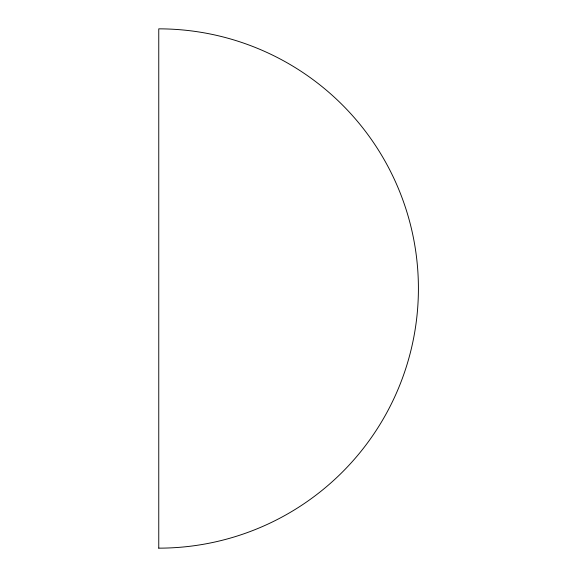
<?xml version="1.0" encoding="UTF-8"?>
<svg xmlns="http://www.w3.org/2000/svg" width="577" height="577" viewBox="0 0 577 577"><rect width="100%" height="100%" fill="white"/><g stroke="black" fill="none" stroke-linecap="round" stroke-linejoin="round"><path stroke-width="0.87" d="M158.762 548.15L158.762 28.85A259.65 259.65 0 0 1 418.412 288.5A259.65 259.65 0 0 1 158.762 548.15"/></g></svg>
